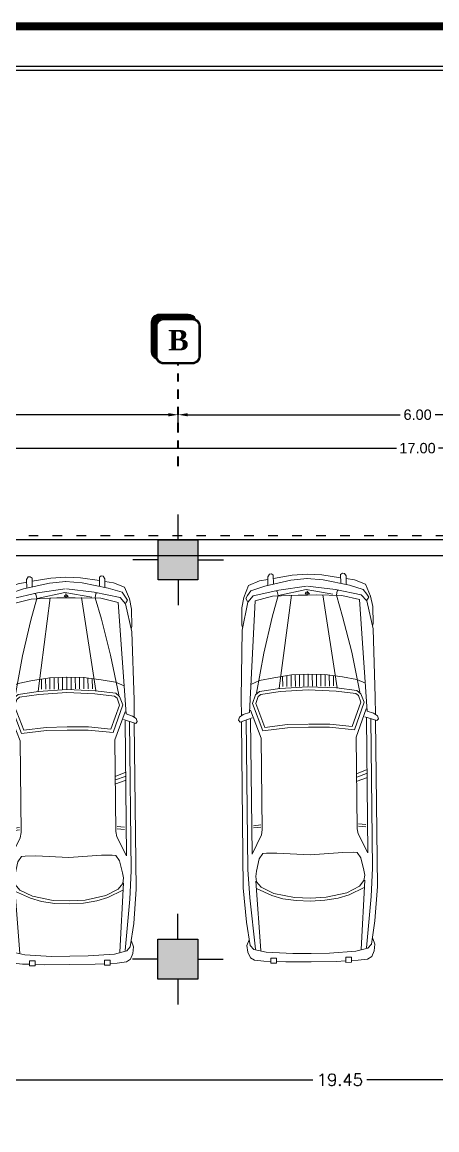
# Model space of a CAD drawing. Header units: metres. Extents: x -1655 to 449, y 40 to 361.
# Drawn here: x 57.04 to 62.23, y 55.85 to 69.73 of the extents above; entities that cross this region are included whole.
import ezdxf

# ---------------------------------------------------------------- set-up
doc = ezdxf.new("R2010")
doc.units = ezdxf.units.M
doc.header["$MEASUREMENT"] = 0
doc.linetypes.add('ACAD_ISO03W100', pattern=[30, 12, -18])
doc.linetypes.add('ACAD_ISO10W100', pattern=[18, 12, -3, 0, -3])
for name, color, linetype, lineweight in [('dimention', 2, 'Continuous', 13), ('Layer1', 1, 'Continuous', 40), ('Layer4', 252, 'Continuous', 25), ('Layer5', 31, 'Continuous', 9)]:
    doc.layers.add(name, color=color, linetype=linetype, lineweight=lineweight)
doc.layers.add('hatch', color=8, linetype='Continuous')
doc.layers.add('TEXT', color=3, linetype='Continuous')
doc.styles.add('DIMPLAN', font='romanc.shx', dxfattribs={"height": 0.15})
doc.styles.add('style1', font='arial.ttf')
doc.styles.add('TIMES NEW ROMAN', font='times.ttf', dxfattribs={"height": 0.2})
doc.dimstyles.new('DIMPLAN', dxfattribs={"dimtxt": 0.009, "dimasz": 0.219, "dimexe": 0.2, "dimexo": 0.2, "dimgap": 0.05, "dimtad": 0, "dimzin": 0, "dimdsep": 46, "dimtxsty": 'DIMPLAN', "dimblk1": 'DOTSMALL', "dimblk2": 'DOTSMALL', "dimsah": 1, "dimcen": 0, "dimse1": 1, "dimse2": 1, "dimclrd": 1, "dimclre": 1, "dimclrt": 2, "dimadec": 0, "dimazin": 0, "dimtfac": 0.909091, "dimtofl": 0, "dimtmove": 1, "dimatfit": 3, "dimldrblk": 'DOTSMALL', "dimfxl": 0.2, "dimtolj": 1, "dimtzin": 0, "dimarcsym": 0})
doc.dimstyles.new('sitting', dxfattribs={"dimtxt": 0.13, "dimasz": 0.12, "dimexe": 0.05, "dimexo": 0.05, "dimgap": 0.05, "dimtad": 0, "dimzin": 0, "dimdsep": 46, "dimtxsty": 'style1', "dimcen": 0, "dimazin": 0, "dimtm": 1e-09, "dimtfac": 1, "dimtofl": 0, "dimtmove": 1, "dimatfit": 3, "dimldrblk": 'DOT', "dimfxl": 0.1, "dimfxlon": 1, "dimtolj": 1, "dimtzin": 0, "dimarcsym": 0})

# ---------------------------------------------------------------- blocks, each defined once
blk = doc.blocks.new('kadr behi')
at = {"layer": 'Layer4'}
for p, q in [((5022.737, 2011.631), (5061.737, 2011.631)), ((5022.737, 2011.581), (5061.737, 2011.581))]:
    blk.add_line(p, q, dxfattribs=at)
at = {"layer": 'Layer4', "const_width": 0.1}
blk.add_lwpolyline([(5021.737, 2012.131), (5062.737, 2012.131), (5062.737, 1983.431), (5021.737, 1983.431)], close=True, dxfattribs=at)
blk = doc.blocks.new('5050new')
h = blk.add_hatch(color=256)
h.dxf.hatch_style = 1
h.paths.add_polyline_path([(6309.307, 1826.545), (6308.807, 1826.545), (6308.807, 1826.045), (6309.307, 1826.045)])
for p, q in [((6309.057, 1826.545), (6309.057, 1826.863)), ((6308.807, 1826.295), (6308.489, 1826.295)), ((6309.307, 1826.295), (6309.625, 1826.295)), ((6309.057, 1826.045), (6309.057, 1825.727))]:
    blk.add_line(p, q)
blk.add_lwpolyline([(6308.807, 1826.545), (6309.307, 1826.545), (6309.307, 1826.045), (6308.807, 1826.045)], close=True)
blk = doc.blocks.new('axha')
for p in [(107.877, 27.576), (107.876, 22.576)]:
    blk.add_blockref('5050new', p)
blk = doc.blocks.new('axis')
at = {"layer": 'hatch'}
h = blk.add_hatch(dxfattribs=at)
h.set_pattern_fill('ANSI31', color=256, scale=0.003, angle=90)
h.set_pattern_definition([(135, (0, 0), (-0.00673519209, -0.00673519209), [])])
h.paths.add_polyline_path([(767.48, 242.255, 0.414214), (767.384, 242.159), (767.384, 241.79, 0.308343), (767.445, 241.701, -0.09388), (767.438, 241.736), (767.438, 242.105, -0.414214), (767.534, 242.201), (767.903, 242.201, -0.09388), (767.938, 242.194, 0.308343), (767.848, 242.255)])
at = {"layer": 'Layer4'}
blk.add_lwpolyline([(767.938, 242.194, 0.308343), (767.848, 242.255), (767.48, 242.255, 0.414214), (767.384, 242.159), (767.384, 241.79, 0.308343), (767.445, 241.701, 0.308343)], format="xyb", dxfattribs=at)
for points in [[(767.534, 241.64), (767.903, 241.64, 0.414214), (767.999, 241.736), (767.999, 242.105, 0.414214), (767.903, 242.201), (767.534, 242.201, 0.414214), (767.438, 242.105), (767.438, 241.736, 0.414214)], [(767.534, 241.655), (767.903, 241.655, 0.414214), (767.984, 241.736), (767.984, 242.105, 0.414214), (767.903, 242.186), (767.534, 242.186, 0.414214), (767.453, 242.105), (767.453, 241.736, 0.414214)]]:
    blk.add_lwpolyline(points, format="xyb", close=True, dxfattribs=at)
blk = doc.blocks.new('*D116')
at = {"layer": 'DEFPOINTS', "color": 0, "transparency": 16777216}
for p in [(6603.94, 1855.689), (6598.438, 1855.047), (6603.94, 1855.047)]:
    blk.add_point(p, dxfattribs=at)
at = {"layer": 'dimention', "color": 0, "lineweight": -2, "transparency": 16777216}
for p, q in [((6598.438, 1855.589), (6598.438, 1855.739)), ((6598.558, 1855.689), (6600.97, 1855.689)), ((6603.82, 1855.689), (6601.408, 1855.689)), ((6603.94, 1855.589), (6603.94, 1855.739))]:
    blk.add_line(p, q, dxfattribs=at)
at = {"layer": 'dimention', "color": 0, "transparency": 16777216}
for points in [[(6598.558, 1855.709), (6598.558, 1855.669), (6598.438, 1855.689)], [(6603.82, 1855.709), (6603.82, 1855.669), (6603.94, 1855.689)]]:
    blk.add_solid(points, dxfattribs=at)
at = {"layer": 'dimention', "color": 0, "transparency": 16777216, "insert": (6601.189, 1855.689), "char_height": 0.13, "attachment_point": 5, "style": 'style1'}
blk.add_mtext('\\A1;5.50', dxfattribs=at)
blk = doc.blocks.new('_Dot')
at = {"color": 0, "linetype": 'ByBlock', "lineweight": -2}
blk.add_line((-0.5, 0), (-1, 0), dxfattribs=at)
at = {"color": 0, "linetype": 'ByBlock', "const_width": 0.5}
blk.add_lwpolyline([(-0.25, 0, 1), (0.25, 0, 1)], format="xyb", close=True, dxfattribs=at)
blk = doc.blocks.new('*D111')
at = {"layer": 'DEFPOINTS', "color": 0, "transparency": 16777216}
for p in [(6609.94, 1855.689), (6603.94, 1855.047), (6609.94, 1855.047)]:
    blk.add_point(p, dxfattribs=at)
at = {"layer": 'dimention', "color": 0, "lineweight": -2, "transparency": 16777216}
for p, q in [((6603.94, 1855.589), (6603.94, 1855.739)), ((6604.06, 1855.689), (6606.721, 1855.689)), ((6609.82, 1855.689), (6607.159, 1855.689)), ((6609.94, 1855.589), (6609.94, 1855.739))]:
    blk.add_line(p, q, dxfattribs=at)
at = {"layer": 'dimention', "color": 0, "transparency": 16777216}
for points in [[(6604.06, 1855.709), (6604.06, 1855.669), (6603.94, 1855.689)], [(6609.82, 1855.709), (6609.82, 1855.669), (6609.94, 1855.689)]]:
    blk.add_solid(points, dxfattribs=at)
at = {"layer": 'dimention', "color": 0, "transparency": 16777216, "insert": (6606.94, 1855.689), "char_height": 0.13, "attachment_point": 5, "rotation": 359.9997, "style": 'style1'}
blk.add_mtext('\\A1;6.00', dxfattribs=at)
blk = doc.blocks.new('*D114')
at = {"layer": 'DEFPOINTS', "color": 0, "transparency": 16777216}
for p in [(6615.44, 1855.27), (6598.438, 1855.047), (6615.44, 1855.047)]:
    blk.add_point(p, dxfattribs=at)
at = {"layer": 'dimention', "color": 0, "lineweight": -2, "transparency": 16777216}
for p, q in [((6598.438, 1855.17), (6598.438, 1855.32)), ((6598.558, 1855.27), (6606.676, 1855.27)), ((6615.32, 1855.27), (6607.202, 1855.27)), ((6615.44, 1855.17), (6615.44, 1855.32))]:
    blk.add_line(p, q, dxfattribs=at)
at = {"layer": 'dimention', "color": 0, "transparency": 16777216}
for points in [[(6598.558, 1855.29), (6598.558, 1855.25), (6598.438, 1855.27)], [(6615.32, 1855.29), (6615.32, 1855.25), (6615.44, 1855.27)]]:
    blk.add_solid(points, dxfattribs=at)
at = {"layer": 'dimention', "color": 0, "transparency": 16777216, "insert": (6606.939, 1855.27), "char_height": 0.13, "attachment_point": 5, "style": 'style1'}
blk.add_mtext('\\A1;17.00', dxfattribs=at)
blk = doc.blocks.new('A$C68021452')
at = {"color": 146}
for p, q in [((0.387, 4.839), (0.406, 4.872)), ((0.406, 4.872), (0.433, 4.875)), ((0.433, 4.875), (0.455, 4.858)), ((0.455, 4.858), (0.455, 4.752)), ((0.877, 4.865), (0.691, 4.855)), ((0.877, 4.865), (1.063, 4.855)), ((1.32, 4.875), (1.298, 4.858)), ((1.298, 4.858), (1.298, 4.752)), ((1.347, 4.872), (1.32, 4.875)), ((1.366, 4.839), (1.347, 4.872)), ((0.143, 4.733), (0.082, 4.585)), ((0.28, 4.789), (0.143, 4.733)), ((0.173, 4.667), (0.347, 4.722)), ((0.387, 4.806), (0.28, 4.789)), ((0.347, 4.722), (0.673, 4.793)), ((0.387, 4.734), (0.387, 4.839)), ((0.691, 4.855), (0.455, 4.817)), ((0.87, 4.718), (0.522, 4.672)), ((0.673, 4.793), (0.879, 4.811)), ((1.08, 4.793), (0.874, 4.811)), ((0.883, 4.718), (1.231, 4.672)), ((1.063, 4.855), (1.298, 4.817)), ((1.406, 4.722), (1.08, 4.793)), ((1.366, 4.734), (1.366, 4.839)), ((1.366, 4.806), (1.473, 4.789)), ((1.58, 4.667), (1.406, 4.722)), ((1.473, 4.789), (1.61, 4.733)), ((1.61, 4.733), (1.671, 4.585)), ((0.082, 4.585), (0.056, 4.453)), ((0.106, 4.569), (0.129, 4.608)), ((0.129, 4.608), (0.173, 4.667)), ((0.199, 4.601), (0.131, 4.524)), ((0.522, 4.672), (0.199, 4.601)), ((0.224, 4.541), (0.441, 4.595)), ((0.436, 4.332), (0.511, 4.602)), ((0.441, 4.595), (0.762, 4.606)), ((0.501, 4.654), (0.485, 4.663)), ((0.511, 4.602), (0.501, 4.654)), ((0.515, 3.441), (0.68, 4.608)), ((0.518, 4.602), (0.865, 4.674)), ((0.762, 4.606), (0.88, 4.606)), ((0.853, 4.621), (0.865, 4.641)), ((0.882, 4.617), (0.853, 4.621)), ((0.865, 4.674), (1.199, 4.612)), ((0.991, 4.606), (0.873, 4.606)), ((0.876, 4.66), (0.876, 4.612)), ((0.882, 4.645), (0.906, 4.621)), ((0.906, 4.621), (0.882, 4.617)), ((1.312, 4.595), (0.991, 4.606)), ((1.238, 3.441), (1.073, 4.608)), ((1.231, 4.672), (1.554, 4.601)), ((1.242, 4.602), (1.252, 4.654)), ((1.317, 4.332), (1.242, 4.602)), ((1.252, 4.654), (1.268, 4.663)), ((1.529, 4.541), (1.312, 4.595)), ((1.554, 4.601), (1.622, 4.524)), ((1.624, 4.608), (1.58, 4.667)), ((1.647, 4.569), (1.624, 4.608)), ((1.671, 4.585), (1.697, 4.453)), ((0.131, 4.524), (0.056, 4.173)), ((0.056, 4.453), (0.056, 4.239)), ((0.129, 4.534), (0.106, 4.569)), ((0.139, 3.143), (0.224, 4.541)), ((1.614, 3.143), (1.529, 4.541)), ((1.622, 4.524), (1.697, 4.173)), ((1.624, 4.534), (1.647, 4.569)), ((1.697, 4.453), (1.697, 4.239)), ((0.324, 3.883), (0.436, 4.332)), ((1.429, 3.883), (1.317, 4.332)), ((0.056, 4.173), (0.037, 3.318)), ((0.056, 4.239), (0.064, 4.21)), ((1.697, 4.239), (1.689, 4.21)), ((1.697, 4.173), (1.716, 3.318)), ((0.229, 3.382), (0.324, 3.883)), ((1.524, 3.382), (1.429, 3.883)), ((0.664, 3.463), (0.664, 3.608)), ((0.874, 3.613), (0.668, 3.607)), ((0.717, 3.463), (0.717, 3.608)), ((0.77, 3.463), (0.77, 3.608)), ((0.823, 3.463), (0.823, 3.608)), ((0.877, 3.463), (0.877, 3.608)), ((0.879, 3.613), (1.085, 3.607)), ((0.93, 3.463), (0.93, 3.608)), ((0.983, 3.463), (0.983, 3.608)), ((1.036, 3.463), (1.036, 3.608)), ((1.089, 3.463), (1.089, 3.608)), ((0.266, 3.541), (0.159, 3.494)), ((0.446, 3.575), (0.266, 3.541)), ((0.668, 3.607), (0.446, 3.575)), ((0.558, 3.463), (0.558, 3.591)), ((0.611, 3.463), (0.611, 3.599)), ((1.085, 3.607), (1.307, 3.575)), ((1.142, 3.463), (1.142, 3.599)), ((1.195, 3.463), (1.195, 3.591)), ((1.307, 3.575), (1.487, 3.541)), ((1.487, 3.541), (1.594, 3.494)), ((0.178, 3.256), (0.217, 3.362)), ((0.217, 3.362), (0.266, 3.403)), ((0.219, 3.256), (0.249, 3.34)), ((0.249, 3.34), (0.282, 3.367)), ((0.266, 3.403), (0.522, 3.438)), ((0.282, 3.367), (0.526, 3.399)), ((0.522, 3.438), (0.874, 3.456)), ((0.526, 3.399), (0.876, 3.418)), ((1.227, 3.399), (0.877, 3.418)), ((1.231, 3.438), (0.879, 3.456)), ((1.471, 3.367), (1.227, 3.399)), ((1.487, 3.403), (1.231, 3.438)), ((1.504, 3.34), (1.471, 3.367)), ((1.536, 3.362), (1.487, 3.403)), ((1.534, 3.256), (1.504, 3.34)), ((1.575, 3.256), (1.536, 3.362)), ((0.037, 3.318), (0.037, 3.1)), ((0.304, 2.912), (0.178, 3.256)), ((0.33, 2.953), (0.219, 3.256)), ((1.423, 2.953), (1.534, 3.256)), ((1.449, 2.912), (1.575, 3.256)), ((1.716, 3.318), (1.716, 3.1)), ((0, 3.046), (0.014, 3.084)), ((0.014, 3.084), (0.06, 3.116)), ((0.171, 3.073), (0.02, 3.024)), ((0.06, 3.116), (0.139, 3.143)), ((0.152, 3.171), (0.283, 2.82)), ((0.152, 1.368), (0.152, 3.059)), ((1.601, 3.171), (1.47, 2.82)), ((1.582, 3.073), (1.733, 3.024)), ((1.601, 1.368), (1.601, 3.059)), ((1.693, 3.116), (1.614, 3.143)), ((1.739, 3.084), (1.693, 3.116)), ((1.753, 3.046), (1.739, 3.084)), ((0.02, 3.024), (0, 3.046)), ((0.037, 3.03), (0.037, 0.947)), ((0.097, 1.177), (0.097, 3.049)), ((0.614, 2.946), (0.304, 2.912)), ((0.612, 2.985), (0.33, 2.953)), ((0.873, 2.988), (0.612, 2.985)), ((0.874, 2.949), (0.614, 2.946)), ((0.879, 2.949), (1.139, 2.946)), ((0.88, 2.988), (1.141, 2.985)), ((1.139, 2.946), (1.449, 2.912)), ((1.141, 2.985), (1.423, 2.953)), ((1.656, 1.177), (1.656, 3.049)), ((1.716, 3.03), (1.716, 0.947)), ((1.733, 3.024), (1.753, 3.046)), ((0.283, 2.82), (0.283, 1.672)), ((1.47, 2.82), (1.47, 1.672)), ((1.594, 2.361), (1.474, 2.318)), ((1.596, 2.408), (1.477, 2.365)), ((1.595, 2.31), (1.476, 2.268)), ((0.266, 1.734), (0.174, 1.724)), ((0.266, 1.705), (0.174, 1.696)), ((0.283, 1.672), (0.271, 1.607)), ((1.47, 1.672), (1.482, 1.607)), ((1.487, 1.734), (1.579, 1.724)), ((1.487, 1.705), (1.579, 1.696)), ((0.271, 1.607), (0.152, 1.368)), ((1.482, 1.607), (1.601, 1.368)), ((0.24, 1.306), (0.204, 1.152)), ((0.285, 1.373), (0.24, 1.306)), ((0.331, 1.377), (0.285, 1.373)), ((0.464, 1.377), (0.331, 1.377)), ((0.877, 1.352), (0.464, 1.377)), ((0.877, 1.352), (1.289, 1.377)), ((1.289, 1.377), (1.422, 1.377)), ((1.422, 1.377), (1.468, 1.373)), ((1.468, 1.373), (1.513, 1.306)), ((1.513, 1.306), (1.549, 1.152)), ((0.117, 0.822), (0.097, 1.177)), ((0.204, 1.152), (0.194, 1.089)), ((1.549, 1.152), (1.559, 1.089)), ((1.636, 0.822), (1.656, 1.177)), ((0.194, 1.089), (0.204, 1.022)), ((0.194, 1.027), (0.25, 0.159)), ((0.204, 1.022), (0.26, 0.951)), ((1.549, 1.022), (1.493, 0.951)), ((1.559, 1.027), (1.503, 0.159)), ((1.559, 1.089), (1.549, 1.022)), ((0.037, 0.947), (0.071, 0.517)), ((0.392, 0.847), (0.204, 0.935)), ((0.26, 0.951), (0.418, 0.872)), ((0.53, 0.805), (0.392, 0.847)), ((0.418, 0.872), (0.678, 0.818)), ((1.335, 0.872), (1.075, 0.818)), ((1.223, 0.805), (1.361, 0.847)), ((1.493, 0.951), (1.335, 0.872)), ((1.361, 0.847), (1.549, 0.935)), ((1.716, 0.947), (1.682, 0.517)), ((0.183, 0.179), (0.117, 0.822)), ((0.698, 0.78), (0.53, 0.805)), ((0.678, 0.818), (0.877, 0.81)), ((0.877, 0.772), (0.698, 0.78)), ((1.075, 0.818), (0.877, 0.81)), ((0.877, 0.772), (1.055, 0.78)), ((1.055, 0.78), (1.223, 0.805)), ((1.57, 0.179), (1.636, 0.822)), ((0.071, 0.517), (0.117, 0.225)), ((1.682, 0.517), (1.636, 0.225)), ((0.076, 0.225), (0.102, 0.296)), ((1.677, 0.225), (1.651, 0.296)), ((0.087, 0.142), (0.076, 0.225)), ((0.117, 0.071), (0.087, 0.142)), ((0.117, 0.225), (0.163, 0.175)), ((0.163, 0.175), (0.316, 0.138)), ((1.59, 0.175), (1.437, 0.138)), ((1.636, 0.225), (1.59, 0.175)), ((1.636, 0.071), (1.666, 0.142)), ((1.666, 0.142), (1.677, 0.225)), ((0.168, 0.038), (0.117, 0.071)), ((0.285, 0.025), (0.168, 0.038)), ((0.372, 0.021), (0.285, 0.025)), ((0.316, 0.138), (0.647, 0.117)), ((0.372, 0.063), (0.443, 0.063)), ((0.372, 0), (0.372, 0.063)), ((0.443, 0), (0.372, 0)), ((0.443, 0.063), (0.443, 0)), ((0.561, 0.013), (0.443, 0.018)), ((0.877, 0.013), (0.561, 0.013)), ((0.647, 0.117), (0.877, 0.117)), ((1.106, 0.117), (0.877, 0.117)), ((0.877, 0.013), (1.192, 0.013)), ((1.437, 0.138), (1.106, 0.117)), ((1.192, 0.013), (1.31, 0.018)), ((1.31, 0.063), (1.31, 0)), ((1.381, 0.063), (1.31, 0.063)), ((1.31, 0), (1.381, 0)), ((1.381, 0), (1.381, 0.063)), ((1.381, 0.021), (1.468, 0.025)), ((1.468, 0.025), (1.585, 0.038)), ((1.585, 0.038), (1.636, 0.071))]:
    blk.add_line(p, q, dxfattribs=at)
blk = doc.blocks.new('_DOTSMALL')
at = {"color": 0, "linetype": 'ByBlock', "const_width": 0.5}
blk.add_lwpolyline([(-0.0625, 0, 1), (0.0625, 0, 1)], format="xyb", close=True, dxfattribs=at)
blk = doc.blocks.new('*D125')
at = {"color": 1, "lineweight": -2, "ltscale": 0.1, "transparency": 16777216}
for p, q in [((51.291, 56.479), (60.676, 56.479)), ((70.739, 56.479), (61.354, 56.479))]:
    blk.add_line(p, q, dxfattribs=at)
at = {"layer": 'DEFPOINTS', "color": 0, "ltscale": 0.1, "transparency": 16777216}
for p in [(70.739, 56.479), (51.291, 55.991), (70.739, 55.991)]:
    blk.add_point(p, dxfattribs=at)
at = {"color": 1, "lineweight": -2, "ltscale": 0.1, "transparency": 16777216, "xscale": 0.2189999999999999, "yscale": 0.2189999999999999, "zscale": 0.2189999999999999, "rotation": 180}
blk.add_blockref('_DOTSMALL', (51.291, 56.479), dxfattribs=at)
at = {"color": 1, "lineweight": -2, "ltscale": 0.1, "transparency": 16777216, "xscale": 0.2189999999999999, "yscale": 0.2189999999999999, "zscale": 0.2189999999999999}
blk.add_blockref('_DOTSMALL', (70.739, 56.479), dxfattribs=at)
at = {"color": 2, "ltscale": 0.1, "transparency": 16777216, "insert": (61.015, 56.479), "char_height": 0.15, "attachment_point": 5, "style": 'DIMPLAN'}
blk.add_mtext('\\A1;{\\C242;19.45}', dxfattribs=at)
blk = doc.blocks.new('AXBANDI123ABC')
at = {"layer": 'Layer1', "linetype": 'ACAD_ISO10W100', "ltscale": 0.01}
blk.add_line((6603.94, 1855.047), (6603.94, 1856.33), dxfattribs=at)
at = {"layer": 'Layer1', "rotation": 0.008750763624052854}
blk.add_blockref('axis', (5836.258, 1614.573), dxfattribs=at)
at = {"layer": 'TEXT', "color": 9, "true_color": 0xc7c8ca, "insert": (6604.073, 1856.751), "char_height": 0.2556, "attachment_point": 3, "rotation": 0.0088, "style": 'TIMES NEW ROMAN'}
blk.add_mtext_dynamic_manual_height_columns('{\\fTimes New Roman|b1|i0|c0|p18;B}', width=0.30135, gutter_width=12.5, heights=[0], dxfattribs=at)
at = {"layer": 'dimention', "color": 9, "true_color": 0xc7c8ca}
for p1, p2, distance, picture, middle in [((6598.438, 1855.047), (6603.94, 1855.047), 0.642, '*D116', (6601.189, 1855.689)), ((6603.94, 1855.047), (6609.94, 1855.047), 0.642, '*D111', (6606.94, 1855.689)), ((6598.438, 1855.047), (6615.44, 1855.047), 0.223, '*D114', (6606.939, 1855.27))]:
    dim = blk.add_aligned_dim(p1=p1, p2=p2, distance=distance, dimstyle='sitting', override={"dimarcsym": 1}, dxfattribs=at)
    dim.commit()
    dim.dimension.update_dxf_attribs({"geometry": picture, "text_midpoint": middle})

msp = doc.modelspace()

# ---------------------------------------------------------------- linework, layer by layer
at = {"color": 64, "linetype": 'ACAD_ISO03W100', "ltscale": 0.01}
msp.add_line((70.739, 63.291), (51.207, 63.291), dxfattribs=at)
for p, q in [((70.739, 63.24), (51.28, 63.24)), ((68.187, 63.04), (54.637, 63.04))]:
    msp.add_line(p, q)

# ---------------------------------------------------------------- block references
for name, p in [('axha', (-6357.945, -1790.881)), ('kadr behi', (-4980.142, -1942.456)), ('AXBANDI123ABC', (-6544.951, -1790.881))]:
    msp.add_blockref(name, p)
at = {"layer": 'Layer5', "rotation": 0.6119825888450046}
for p in [(56.758, 57.9), (59.779, 57.935)]:
    msp.add_blockref('A$C68021452', p, dxfattribs=at)

# ---------------------------------------------------------------- dimensions: what is measured, and where the dimension line sits
at = {"color": 242, "ltscale": 0.1, "true_color": 0xcd2027}
dim = msp.add_aligned_dim(p1=(51.291, 55.991), p2=(70.739, 55.991), distance=0.488, text='{\\C242;<>}', dimstyle='DIMPLAN', override={"dimfxl": 0.1, "dimfxlon": 1, "dimarcsym": 1}, dxfattribs=at)
dim.commit()
dim.dimension.update_dxf_attribs({"geometry": '*D125', "text_midpoint": (61.015, 56.479)})

doc.saveas('drawing.dxf')
